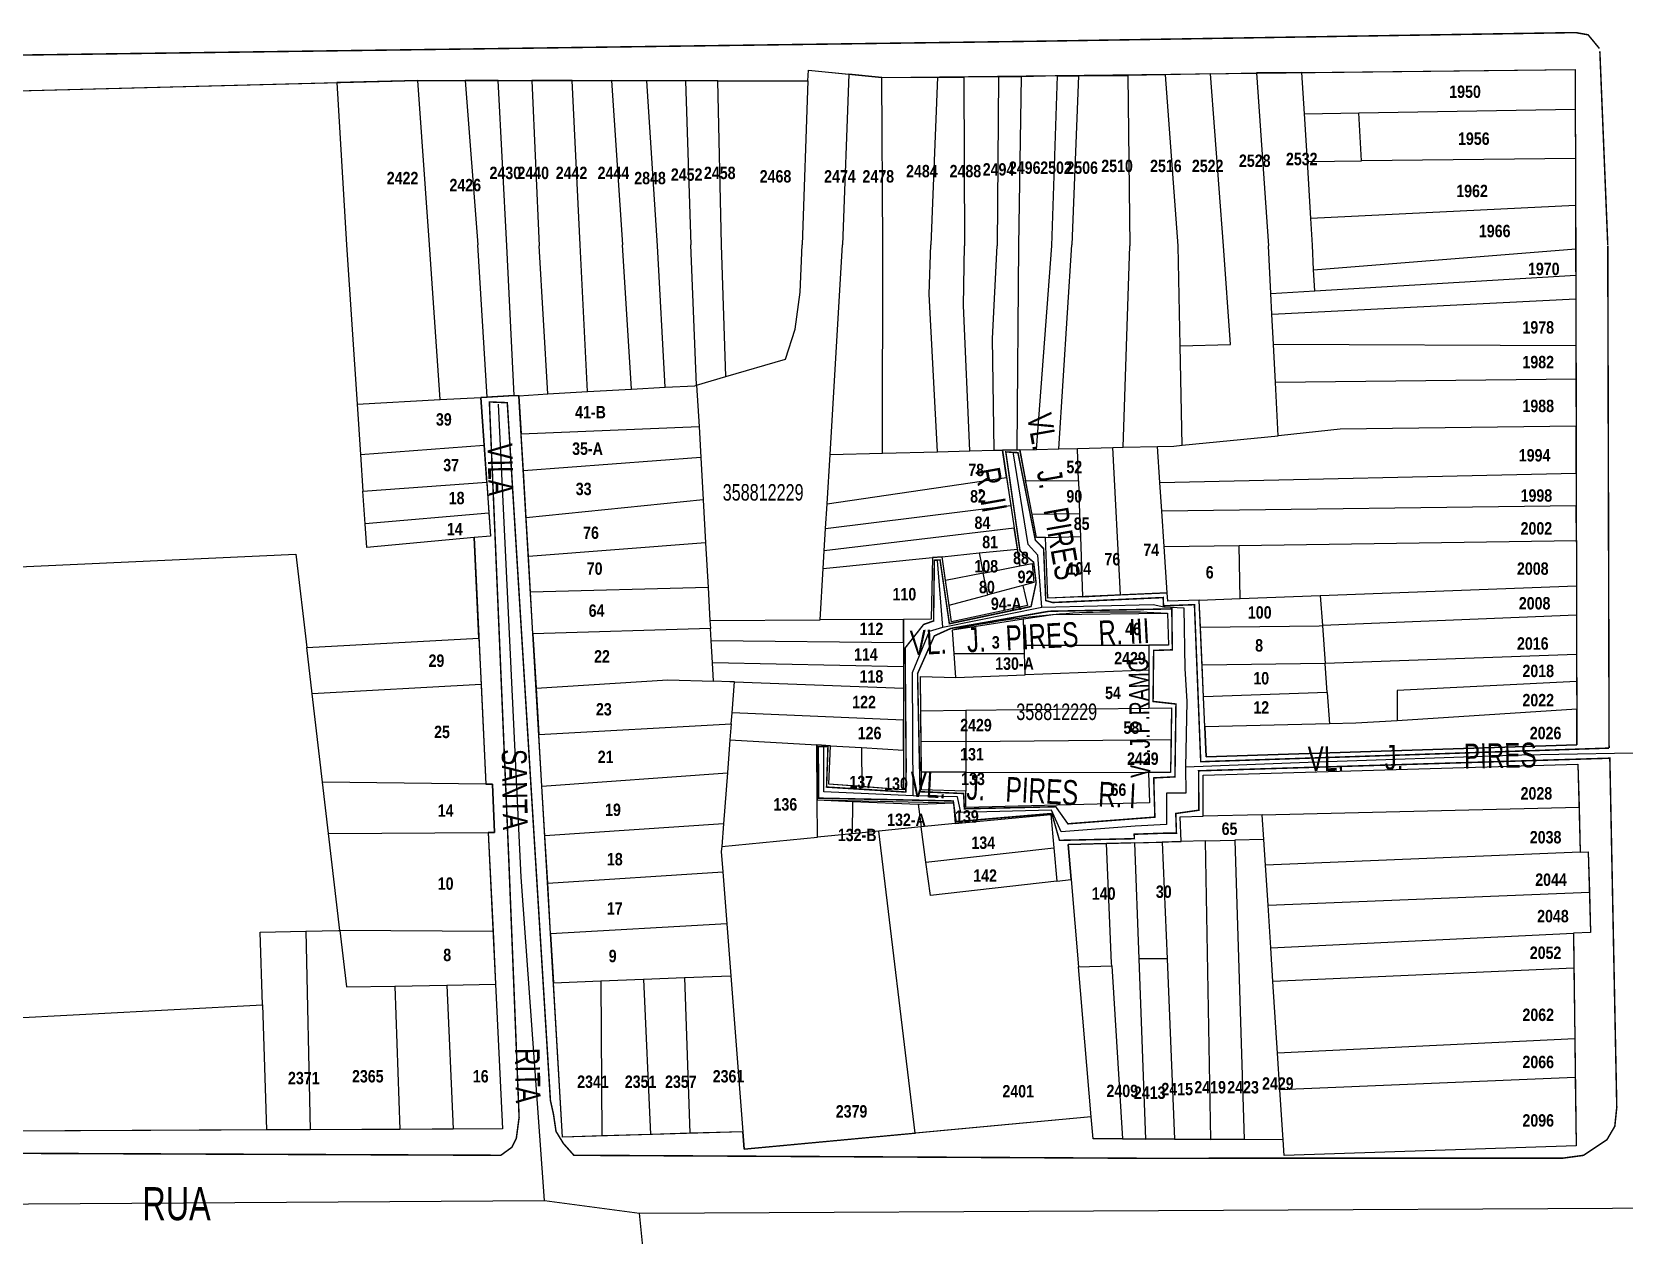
# Model space of a CAD drawing. Extents: x 201676 to 203188, y 4837754 to 4839005.
# Drawn here: x 201774.1 to 201966.9, y 4838625.9 to 4838771.6 of the extents above; entities that cross this region are included whole.
import ezdxf
from ezdxf.enums import TextEntityAlignment as Align

# ---------------------------------------------------------------- set-up
doc = ezdxf.new("R2010")
doc.units = 0
doc.header["$LTSCALE"] = 1.5
doc.header["$MEASUREMENT"] = 0
doc.linetypes.add('TRACO_11', pattern=[8, 3, -1, 3, -1])
for name, color, linetype in [('CD-MALHA-LOTES', 40, 'CONTINUOUS'), ('CD_TXT_QUADRA', 7, 'CONTINUOUS'), ('RU-QUADRAS', 210, 'CONTINUOUS'), ('SV-EIXO-RUA-N-PAV', 6, 'CONTINUOUS'), ('SV-EIXO-RUA-PAV', 20, 'CONTINUOUS'), ('SV-RUA-PAVIM-S-GUIA-C-GUIA', 7, 'CONTINUOUS'), ('SV-TXT-RUA-N-PAV-S-GUIA-C-GUIA', 7, 'CONTINUOUS'), ('SV-TXT-RUA-PAV-S-GUIA-C-GUIA', 7, 'CONTINUOUS'), ('Th_NmrPort', 7, 'CONTINUOUS')]:
    doc.layers.add(name, color=color, linetype=linetype)
doc.styles.add('ARIAL', font='ARIAL.TTF')
doc.styles.get("Standard").update_dxf_attribs({"font": 'swisscbo.ttf'})

msp = doc.modelspace()

# ---------------------------------------------------------------- linework, layer by layer
at = {"layer": 'CD-MALHA-LOTES', "linetype": 'Continuous'}
for p, q in [((201812.25, 4838745.84), (201813.53, 4838726.56)), ((201823.6, 4838727.11), (201822.29, 4838745.84)), ((201829.27, 4838727.42), (201828.13, 4838745.84)), ((201832.55, 4838727.6), (201831.66, 4838745.74)), ((201836.63, 4838727.83), (201835.58, 4838745.74)), ((201841.42, 4838728.09), (201840.55, 4838745.84)), ((201846.73, 4838728.38), (201845.64, 4838745.84)), ((201850.81, 4838728.61), (201849.9, 4838745.74)), ((201854.63, 4838728.88), (201853.94, 4838745.84)), ((201858.18, 4838729.91), (201857.66, 4838745.84)), ((201867.15, 4838740.14), (201867.42, 4838745.84)), ((201870.78, 4838720.48), (201872.3, 4838745.84)), ((201877.12, 4838720.64), (201877.19, 4838745.84)), ((201882.78, 4838739.89), (201882.97, 4838745.84)), ((201886.96, 4838738.5), (201887.05, 4838745.74)), ((201890.47, 4838734.52), (201891.03, 4838745.74)), ((201893.42, 4838721.03), (201893.62, 4838745.74)), ((201895.76, 4838721.09), (201897.62, 4838745.75)), ((201898.5, 4838721.16), (201900.06, 4838745.84)), ((201906.29, 4838721.35), (201907.06, 4838745.75)), ((201913.18, 4838733.64), (201912.94, 4838745.75)), ((201919.27, 4838733.79), (201918.4, 4838745.74)), ((201924.15, 4838739.98), (201923.85, 4838745.74)), ((201929.32, 4838742.83), (201929.19, 4838745.83)), ((201929.32, 4838742.83), (201961.06, 4838745.36)), ((201961.06, 4838745.36), (201961.08, 4838742.18)), ((201929.48, 4838740.3), (201929.32, 4838742.83)), ((201929.48, 4838740.3), (201961.08, 4838742.18)), ((201961.08, 4838742.18), (201961.08, 4838739.3)), ((201866.58, 4838735.65), (201867.15, 4838740.14)), ((201883.8, 4838720.8), (201882.78, 4838739.89)), ((201924.15, 4838739.98), (201929.48, 4838740.3)), ((201924.28, 4838737.44), (201924.15, 4838739.98)), ((201924.28, 4838737.44), (201961.08, 4838739.3)), ((201961.08, 4838739.3), (201961.09, 4838733.62)), ((201887.72, 4838720.89), (201886.96, 4838738.5)), ((201924.47, 4838733.79), (201924.28, 4838737.44)), ((201865.41, 4838732.03), (201866.58, 4838735.65)), ((201890.66, 4838720.97), (201890.47, 4838734.52)), ((201913.18, 4838733.64), (201919.27, 4838733.79)), ((201913.41, 4838721.59), (201913.18, 4838733.64)), ((201961.09, 4838733.62), (201924.47, 4838733.79)), ((201924.72, 4838729.17), (201924.47, 4838733.79)), ((201961.09, 4838733.62), (201961.1, 4838729.58)), ((201858.18, 4838729.91), (201865.41, 4838732.03)), ((201854.63, 4838728.88), (201858.18, 4838729.91)), ((201961.1, 4838729.58), (201924.72, 4838729.17)), ((201925.05, 4838722.72), (201924.72, 4838729.17)), ((201961.1, 4838729.58), (201961.11, 4838723.88)), ((201823.6, 4838727.11), (201828.49, 4838727.38)), ((201828.49, 4838727.38), (201829.27, 4838727.42)), ((201828.9, 4838721.59), (201828.49, 4838727.38)), ((201829.27, 4838727.42), (201832.55, 4838727.6)), ((201832.55, 4838727.6), (201833.12, 4838727.59)), ((201833.12, 4838727.59), (201836.63, 4838727.83)), ((201833.12, 4838727.59), (201833.39, 4838722.95)), ((201836.63, 4838727.83), (201841.42, 4838728.09)), ((201841.42, 4838728.09), (201846.73, 4838728.38)), ((201846.73, 4838728.38), (201850.81, 4838728.61)), ((201850.81, 4838728.61), (201854.41, 4838728.8)), ((201854.41, 4838728.8), (201854.63, 4838728.88)), ((201854.63, 4838728.88), (201854.92, 4838723.85)), ((201813.53, 4838726.56), (201823.6, 4838727.11)), ((201813.53, 4838726.56), (201813.94, 4838720.48)), ((201833.39, 4838722.95), (201854.92, 4838723.85)), ((201854.92, 4838723.85), (201855.13, 4838720.11)), ((201932.54, 4838723.53), (201925.45, 4838722.76)), ((201961.11, 4838723.88), (201932.54, 4838723.53)), ((201961.13, 4838718.21), (201961.11, 4838723.88)), ((201813.94, 4838720.48), (201828.9, 4838721.59)), ((201829.22, 4838717.12), (201828.9, 4838721.59)), ((201833.66, 4838718.49), (201833.39, 4838722.95)), ((201906.29, 4838721.35), (201910.42, 4838721.45)), ((201910.42, 4838721.45), (201912.41, 4838721.49)), ((201910.71, 4838717.08), (201910.42, 4838721.45)), ((201912.41, 4838721.49), (201913.41, 4838721.59)), ((201913.41, 4838721.59), (201925.05, 4838722.72)), ((201925.45, 4838722.76), (201925.05, 4838722.72)), ((201813.94, 4838720.48), (201814.24, 4838716.01)), ((201855.13, 4838720.11), (201833.66, 4838718.49)), ((201855.13, 4838720.11), (201855.42, 4838714.97)), ((201870.42, 4838714.48), (201870.78, 4838720.48)), ((201870.78, 4838720.48), (201877.12, 4838720.64)), ((201877.12, 4838720.64), (201883.8, 4838720.8)), ((201883.8, 4838720.8), (201887.72, 4838720.89)), ((201887.72, 4838720.89), (201890.66, 4838720.97)), ((201890.66, 4838720.97), (201891.65, 4838720.99)), ((201891.65, 4838720.99), (201893.42, 4838721.03)), ((201892.15, 4838717.66), (201891.65, 4838720.99)), ((201893.42, 4838721.03), (201893.75, 4838721.04)), ((201893.75, 4838721.04), (201895.76, 4838721.09)), ((201893.75, 4838721.04), (201894.45, 4838717.32)), ((201895.76, 4838721.09), (201898.5, 4838721.16)), ((201898.5, 4838721.16), (201900.73, 4838721.21)), ((201900.73, 4838721.21), (201905.03, 4838721.31)), ((201900.86, 4838717.26), (201900.73, 4838721.21)), ((201905.03, 4838721.31), (201906.29, 4838721.35)), ((201905.95, 4838703.46), (201905.03, 4838721.31)), ((201833.99, 4838712.8), (201833.66, 4838718.49)), ((201870.42, 4838714.48), (201892.15, 4838717.66)), ((201892.15, 4838717.66), (201892.67, 4838714.29)), ((201910.71, 4838717.08), (201961.13, 4838718.21)), ((201961.13, 4838718.21), (201961.13, 4838714.26)), ((201814.24, 4838716.01), (201829.22, 4838717.12)), ((201814.5, 4838712.06), (201814.24, 4838716.01)), ((201829.22, 4838717.12), (201829.49, 4838713.38)), ((201894.45, 4838717.32), (201900.86, 4838717.26)), ((201895.24, 4838713.21), (201894.45, 4838717.32)), ((201900.86, 4838717.26), (201901, 4838713.27)), ((201910.94, 4838713.61), (201910.71, 4838717.08)), ((201855.42, 4838714.97), (201833.99, 4838712.8)), ((201855.42, 4838714.97), (201855.72, 4838709.76)), ((201870.24, 4838711.52), (201870.42, 4838714.48)), ((201870.24, 4838711.52), (201892.67, 4838714.29)), ((201892.67, 4838714.29), (201893.08, 4838711.56)), ((201961.13, 4838714.26), (201910.94, 4838713.61)), ((201961.14, 4838710.04), (201961.13, 4838714.26)), ((201829.49, 4838713.38), (201814.5, 4838712.06)), ((201814.69, 4838709.21), (201814.5, 4838712.06)), ((201829.49, 4838713.38), (201829.69, 4838710.59)), ((201834.27, 4838708.11), (201833.99, 4838712.8)), ((201901, 4838713.27), (201895.24, 4838713.21)), ((201895.78, 4838710.4), (201895.24, 4838713.21)), ((201901, 4838713.27), (201901.1, 4838710.52)), ((201911.23, 4838709.33), (201910.94, 4838713.61)), ((201827.68, 4838710.41), (201814.69, 4838709.21)), ((201829.69, 4838710.59), (201827.68, 4838710.41)), ((201828.27, 4838698.23), (201827.68, 4838710.41)), ((201893.08, 4838711.56), (201870.07, 4838708.81)), ((201870.07, 4838708.81), (201870.24, 4838711.52)), ((201893.47, 4838709), (201893.08, 4838711.56)), ((201896.88, 4838710.42), (201895.78, 4838710.4)), ((201896.88, 4838710.42), (201901.1, 4838710.52)), ((201897.17, 4838703.05), (201896.88, 4838710.42)), ((201901.1, 4838710.52), (201901.35, 4838703.24)), ((201920.3, 4838709.46), (201961.14, 4838710.04)), ((201961.14, 4838710.04), (201961.15, 4838704.58)), ((201747.02, 4838705.7), (201806.11, 4838708.41)), ((201806.11, 4838708.41), (201807.43, 4838697.09)), ((201855.72, 4838709.76), (201834.27, 4838708.11)), ((201834.52, 4838703.79), (201834.27, 4838708.11)), ((201855.72, 4838709.76), (201856.03, 4838704.35)), ((201869.94, 4838706.66), (201870.07, 4838708.81)), ((201869.94, 4838706.66), (201883.19, 4838707.98)), ((201883.19, 4838707.98), (201883.03, 4838700.52)), ((201883.19, 4838707.98), (201884.35, 4838708.09)), ((201884.35, 4838708.09), (201888.85, 4838708.54)), ((201884.77, 4838705.22), (201884.35, 4838708.09)), ((201888.85, 4838708.54), (201893.47, 4838709)), ((201888.85, 4838708.54), (201889.34, 4838706.11)), ((201893.78, 4838706.98), (201893.47, 4838709)), ((201911.23, 4838709.33), (201920.3, 4838709.46)), ((201911.59, 4838703.72), (201911.23, 4838709.33)), ((201920.42, 4838703.03), (201920.3, 4838709.46)), ((201869.57, 4838700.44), (201869.94, 4838706.66)), ((201889.34, 4838706.11), (201884.77, 4838705.22)), ((201889.34, 4838706.11), (201893.78, 4838706.98)), ((201889.88, 4838703.47), (201889.34, 4838706.11)), ((201893.78, 4838706.98), (201895.26, 4838707.27)), ((201895.26, 4838707.27), (201895.47, 4838704.97)), ((201856.03, 4838704.35), (201834.52, 4838703.79)), ((201856.03, 4838704.35), (201856.25, 4838700.36)), ((201885.21, 4838702.22), (201884.77, 4838705.22)), ((201894.12, 4838704.61), (201889.88, 4838703.47)), ((201895.47, 4838704.97), (201894.12, 4838704.61)), ((201894.12, 4838704.61), (201894.7, 4838702.16)), ((201930.12, 4838703.4), (201961.15, 4838704.58)), ((201961.15, 4838704.58), (201961.16, 4838701.02)), ((201834.82, 4838698.73), (201834.52, 4838703.79)), ((201885.21, 4838702.22), (201889.88, 4838703.47)), ((201885.5, 4838700.21), (201885.21, 4838702.22)), ((201894.7, 4838702.16), (201885.5, 4838700.21)), ((201901.35, 4838703.24), (201897.17, 4838703.05)), ((201901.35, 4838703.24), (201905.95, 4838703.46)), ((201905.95, 4838703.46), (201911.59, 4838703.72)), ((201911.66, 4838702.69), (201911.59, 4838703.72)), ((201915.48, 4838702.84), (201911.66, 4838702.69)), ((201915.48, 4838702.84), (201920.42, 4838703.03)), ((201915.63, 4838699.56), (201915.48, 4838702.84)), ((201920.42, 4838703.03), (201930.12, 4838703.4)), ((201930.12, 4838703.4), (201930.39, 4838699.74)), ((201856.25, 4838700.36), (201869.57, 4838700.44)), ((201856.25, 4838700.36), (201856.31, 4838699.41)), ((201879.68, 4838700.5), (201869.57, 4838700.44)), ((201883.03, 4838700.52), (201879.68, 4838700.5)), ((201879.68, 4838697.69), (201879.68, 4838700.5)), ((201885.6, 4838699.25), (201894.2, 4838700.55)), ((201894.2, 4838700.55), (201897.79, 4838701.1)), ((201894.28, 4838697.37), (201894.2, 4838700.55)), ((201897.79, 4838701.1), (201911.64, 4838701.24)), ((201911.64, 4838701.24), (201911.77, 4838697.37)), ((201961.16, 4838701.02), (201930.39, 4838699.74)), ((201961.16, 4838701.02), (201961.17, 4838696.23)), ((201856.31, 4838699.41), (201834.82, 4838698.73)), ((201834.82, 4838698.73), (201835.21, 4838692.15)), ((201856.39, 4838697.94), (201856.31, 4838699.41)), ((201885.81, 4838696.36), (201885.6, 4838699.25)), ((201915.63, 4838699.56), (201929.99, 4838699.72)), ((201915.84, 4838694.95), (201915.63, 4838699.56)), ((201929.99, 4838699.72), (201930.39, 4838699.74)), ((201930.39, 4838699.74), (201930.72, 4838695.15)), ((201807.43, 4838697.09), (201828.27, 4838698.23)), ((201808.09, 4838691.47), (201807.43, 4838697.09)), ((201828.27, 4838698.23), (201828.54, 4838692.6)), ((201856.39, 4838697.94), (201879.68, 4838697.69)), ((201856.55, 4838695.23), (201856.39, 4838697.94)), ((201879.68, 4838697.69), (201879.68, 4838694.77)), ((201885.81, 4838696.36), (201894.31, 4838696.37)), ((201886.03, 4838693.45), (201885.81, 4838696.36)), ((201894.31, 4838696.37), (201894.28, 4838697.37)), ((201894.28, 4838697.37), (201909.37, 4838697.37)), ((201894.39, 4838693.77), (201894.31, 4838696.37)), ((201909.37, 4838697.37), (201909.37, 4838694.35)), ((201911.77, 4838697.37), (201909.37, 4838697.37)), ((201879.68, 4838694.77), (201856.55, 4838695.23)), ((201856.67, 4838693), (201856.55, 4838695.23)), ((201879.68, 4838694.77), (201879.68, 4838692.15)), ((201930.72, 4838695.15), (201915.84, 4838694.95)), ((201916.01, 4838691.12), (201915.84, 4838694.95)), ((201961.17, 4838696.23), (201930.72, 4838695.15)), ((201930.98, 4838691.63), (201930.72, 4838695.15)), ((201961.17, 4838696.23), (201961.17, 4838692.99)), ((201828.54, 4838692.6), (201808.09, 4838691.47)), ((201828.54, 4838692.6), (201829.12, 4838680.55)), ((201835.21, 4838692.15), (201851.16, 4838693.17)), ((201851.16, 4838693.17), (201856.67, 4838693)), ((201858.67, 4838692.94), (201856.67, 4838693)), ((201859.21, 4838692.92), (201858.67, 4838692.94)), ((201858.92, 4838689.17), (201859.21, 4838692.92)), ((201859.21, 4838692.92), (201879.68, 4838692.15)), ((201881.77, 4838689.44), (201881.73, 4838693.58)), ((201881.73, 4838693.58), (201886.03, 4838693.45)), ((201886.03, 4838693.45), (201894.39, 4838693.77)), ((201909.37, 4838694.35), (201894.39, 4838693.77)), ((201909.37, 4838694.35), (201909.37, 4838689.74)), ((201961.17, 4838692.99), (201939.46, 4838691.89)), ((201961.17, 4838692.99), (201961.18, 4838689.62)), ((201809.34, 4838680.8), (201808.09, 4838691.47)), ((201835.21, 4838692.15), (201835.54, 4838686.54)), ((201879.68, 4838692.15), (201879.67, 4838688.3)), ((201930.98, 4838691.63), (201916.01, 4838691.12)), ((201916.17, 4838687.49), (201916.01, 4838691.12)), ((201930.98, 4838691.63), (201931.26, 4838687.83)), ((201939.46, 4838691.89), (201939.46, 4838688.23)), ((201858.82, 4838687.86), (201858.92, 4838689.17)), ((201879.67, 4838688.3), (201858.92, 4838689.17)), ((201881.77, 4838689.44), (201887.23, 4838689.5)), ((201881.8, 4838685.67), (201881.77, 4838689.44)), ((201887.23, 4838689.5), (201909.37, 4838689.74)), ((201887.23, 4838689.5), (201887.23, 4838685.72)), ((201909.37, 4838689.74), (201912.12, 4838689.77)), ((201912.12, 4838689.77), (201912.07, 4838685.95)), ((201961.18, 4838689.62), (201939.46, 4838688.23)), ((201961.2, 4838685.31), (201961.18, 4838689.62)), ((201835.54, 4838686.54), (201858.82, 4838687.86)), ((201858.82, 4838687.86), (201858.67, 4838685.91)), ((201879.66, 4838684.67), (201879.67, 4838688.3)), ((201931.26, 4838687.83), (201916.17, 4838687.49)), ((201916.17, 4838687.49), (201916.33, 4838683.85)), ((201934.44, 4838687.91), (201931.26, 4838687.83)), ((201939.46, 4838688.23), (201934.44, 4838687.91)), ((201835.91, 4838680.3), (201835.54, 4838686.54)), ((201858.67, 4838685.91), (201858.36, 4838681.93)), ((201858.67, 4838685.91), (201869.2, 4838685.29)), ((201869.2, 4838685.29), (201870.83, 4838685.19)), ((201869.23, 4838678.63), (201869.2, 4838685.29)), ((201870.63, 4838680.55), (201870.83, 4838685.19)), ((201870.83, 4838685.19), (201874.58, 4838684.97)), ((201874.58, 4838684.97), (201874.63, 4838680.24)), ((201874.58, 4838684.97), (201879.66, 4838684.67)), ((201887.23, 4838685.72), (201881.8, 4838685.67)), ((201881.84, 4838682), (201881.8, 4838685.67)), ((201887.23, 4838685.72), (201912.07, 4838685.95)), ((201887.23, 4838685.72), (201887.23, 4838681.99)), ((201912.07, 4838685.95), (201912.01, 4838681.94)), ((201916.33, 4838683.85), (201961.2, 4838685.31)), ((201879.66, 4838684.67), (201879.66, 4838679.84)), ((201915.94, 4838681.64), (201961.33, 4838682.96)), ((201961.33, 4838682.96), (201961.46, 4838677.77)), ((201835.91, 4838680.3), (201858.36, 4838681.93)), ((201858.36, 4838681.93), (201857.88, 4838675.74)), ((201887.23, 4838681.99), (201881.84, 4838682)), ((201881.87, 4838679.84), (201881.84, 4838682)), ((201887.23, 4838681.99), (201887.23, 4838679.68)), ((201887.23, 4838681.99), (201909.32, 4838681.94)), ((201909.32, 4838681.94), (201909.45, 4838678.28)), ((201912.01, 4838681.94), (201909.32, 4838681.94)), ((201915.94, 4838676.67), (201915.94, 4838681.64)), ((201829.12, 4838680.55), (201809.34, 4838680.8)), ((201810.07, 4838674.56), (201809.34, 4838680.8)), ((201829.92, 4838680.54), (201829.12, 4838680.55)), ((201830.16, 4838674.68), (201829.92, 4838680.54)), ((201836.26, 4838674.27), (201835.91, 4838680.3)), ((201874.63, 4838680.24), (201870.63, 4838680.55)), ((201879.66, 4838679.84), (201874.63, 4838680.24)), ((201887.23, 4838679.68), (201881.87, 4838679.84)), ((201887.23, 4838677.73), (201887.23, 4838679.68)), ((201869.23, 4838678.63), (201873.5, 4838678.45)), ((201869.25, 4838674.13), (201869.23, 4838678.63)), ((201873.5, 4838678.45), (201873.45, 4838674.54)), ((201873.5, 4838678.45), (201881.45, 4838678.11)), ((201881.45, 4838678.11), (201881.82, 4838675.36)), ((201881.45, 4838678.11), (201881.63, 4838678.11)), ((201881.63, 4838678.11), (201885.73, 4838678.29)), ((201885.73, 4838678.29), (201885.93, 4838675.76)), ((201909.45, 4838678.28), (201887.23, 4838677.73)), ((201923.11, 4838676.84), (201961.46, 4838677.77)), ((201961.46, 4838677.77), (201961.59, 4838672.31)), ((201857.88, 4838675.74), (201836.26, 4838674.27)), ((201857.88, 4838675.74), (201857.67, 4838673.01)), ((201881.82, 4838675.36), (201876.71, 4838674.86)), ((201885.93, 4838675.76), (201881.82, 4838675.36)), ((201882.39, 4838671.09), (201881.82, 4838675.36)), ((201885.93, 4838675.76), (201897.5, 4838676.88)), ((201897.5, 4838676.88), (201897.87, 4838672.84)), ((201913.16, 4838676.6), (201915.94, 4838676.67)), ((201913.3, 4838673.59), (201913.16, 4838676.6)), ((201923.11, 4838676.84), (201915.94, 4838676.67)), ((201923.3, 4838673.85), (201923.11, 4838676.84)), ((201810.07, 4838674.56), (201829.41, 4838674.68)), ((201811.44, 4838662.84), (201810.07, 4838674.56)), ((201829.41, 4838674.68), (201829.98, 4838662.72)), ((201829.41, 4838674.68), (201830.16, 4838674.68)), ((201836.6, 4838668.55), (201836.26, 4838674.27)), ((201857.67, 4838673.01), (201869.25, 4838674.13)), ((201873.45, 4838674.54), (201869.25, 4838674.13)), ((201876.71, 4838674.86), (201873.45, 4838674.54)), ((201881.1, 4838638.28), (201876.71, 4838674.86)), ((201904.27, 4838673.34), (201899.6, 4838673.22)), ((201899.6, 4838673.22), (201899.96, 4838668.98)), ((201907.67, 4838673.44), (201904.27, 4838673.34)), ((201904.87, 4838658.85), (201904.27, 4838673.34)), ((201907.67, 4838673.44), (201910.99, 4838673.52)), ((201908.2, 4838659.39), (201907.67, 4838673.44)), ((201913.3, 4838673.59), (201910.99, 4838673.52)), ((201910.99, 4838673.52), (201911.58, 4838659.39)), ((201916.23, 4838673.66), (201913.3, 4838673.59)), ((201916.23, 4838673.66), (201919.79, 4838673.76)), ((201916.87, 4838637.52), (201916.23, 4838673.66)), ((201923.3, 4838673.85), (201919.79, 4838673.76)), ((201919.79, 4838673.76), (201920.91, 4838637.5)), ((201923.5, 4838670.75), (201923.3, 4838673.85)), ((201857.67, 4838673.01), (201857.62, 4838672.38)), ((201857.62, 4838672.38), (201857.81, 4838669.92)), ((201882.39, 4838671.09), (201897.87, 4838672.84)), ((201897.87, 4838672.84), (201898.24, 4838668.79)), ((201961.59, 4838672.31), (201923.5, 4838670.75)), ((201961.59, 4838672.31), (201962.57, 4838672.35)), ((201962.57, 4838672.35), (201962.71, 4838667.47)), ((201836.6, 4838668.55), (201857.81, 4838669.92)), ((201857.81, 4838669.92), (201858.29, 4838663.64)), ((201882.93, 4838667.05), (201882.39, 4838671.09)), ((201923.81, 4838665.88), (201923.5, 4838670.75)), ((201836.96, 4838662.42), (201836.6, 4838668.55)), ((201898.24, 4838668.79), (201882.93, 4838667.05)), ((201898.24, 4838668.79), (201899.96, 4838668.98)), ((201899.96, 4838668.98), (201900.85, 4838658.43)), ((201923.81, 4838665.88), (201962.71, 4838667.47)), ((201962.71, 4838667.47), (201962.85, 4838662.59)), ((201924.14, 4838660.72), (201923.81, 4838665.88)), ((201858.29, 4838663.64), (201836.96, 4838662.42)), ((201858.29, 4838663.64), (201858.77, 4838657.34)), ((201801.78, 4838662.62), (201807.3, 4838662.75)), ((201802.07, 4838653.82), (201801.78, 4838662.62)), ((201807.3, 4838662.75), (201811.27, 4838662.84)), ((201807.3, 4838662.75), (201807.86, 4838638.69)), ((201811.27, 4838662.84), (201811.44, 4838662.84)), ((201811.44, 4838662.84), (201812.23, 4838656)), ((201829.98, 4838662.72), (201811.44, 4838662.84)), ((201829.98, 4838662.72), (201830.29, 4838656.31)), ((201836.96, 4838662.42), (201837.31, 4838656.47)), ((201924.14, 4838660.72), (201960.79, 4838662.49)), ((201962.85, 4838662.59), (201960.79, 4838662.49)), ((201960.79, 4838662.49), (201960.84, 4838658.28)), ((201924.41, 4838656.64), (201924.14, 4838660.72)), ((201900.85, 4838658.43), (201904.89, 4838658.55)), ((201902.39, 4838640.27), (201900.85, 4838658.43)), ((201904.89, 4838658.55), (201904.87, 4838658.85)), ((201904.89, 4838658.55), (201906.2, 4838637.58)), ((201911.58, 4838659.39), (201908.2, 4838659.39)), ((201909.02, 4838637.56), (201908.2, 4838659.39)), ((201911.58, 4838659.39), (201912.5, 4838637.55)), ((201960.84, 4838658.28), (201924.41, 4838656.64)), ((201960.84, 4838658.28), (201960.95, 4838649.69)), ((201812.23, 4838656), (201818.08, 4838656.1)), ((201818.08, 4838656.1), (201824.39, 4838656.21)), ((201818.08, 4838656.1), (201818.68, 4838638.74)), ((201824.39, 4838656.21), (201830.29, 4838656.31)), ((201824.39, 4838656.21), (201825.14, 4838638.77)), ((201830.29, 4838656.31), (201831.13, 4838638.8)), ((201837.31, 4838656.47), (201843.05, 4838656.71)), ((201838.41, 4838637.81), (201837.31, 4838656.47)), ((201843.05, 4838656.71), (201848.19, 4838656.91)), ((201843.05, 4838656.71), (201843.17, 4838637.95)), ((201848.19, 4838656.91), (201853.17, 4838657.11)), ((201848.19, 4838656.91), (201849.03, 4838638.12)), ((201853.17, 4838657.11), (201858.77, 4838657.34)), ((201853.17, 4838657.11), (201853.81, 4838638.26)), ((201858.77, 4838657.34), (201860.22, 4838638.45)), ((201924.97, 4838647.98), (201924.41, 4838656.64)), ((201759.84, 4838651.59), (201802.07, 4838653.82)), ((201802.07, 4838653.82), (201802.56, 4838638.67)), ((201960.95, 4838649.69), (201924.97, 4838647.98)), ((201960.95, 4838649.69), (201961.01, 4838645)), ((201925.25, 4838643.51), (201924.97, 4838647.98)), ((201961.01, 4838645), (201925.25, 4838643.51)), ((201961.01, 4838645), (201961.12, 4838636.74)), ((201925.64, 4838637.48), (201925.25, 4838643.51)), ((201802.56, 4838638.67), (201762.95, 4838638.48)), ((201807.86, 4838638.69), (201802.56, 4838638.67)), ((201818.68, 4838638.74), (201807.86, 4838638.69)), ((201825.14, 4838638.77), (201818.68, 4838638.74)), ((201831.13, 4838638.8), (201825.14, 4838638.77)), ((201902.39, 4838640.27), (201881.1, 4838638.28)), ((201902.62, 4838637.6), (201902.39, 4838640.27)), ((201843.17, 4838637.95), (201838.41, 4838637.81)), ((201849.03, 4838638.12), (201843.17, 4838637.95)), ((201853.81, 4838638.26), (201849.03, 4838638.12)), ((201860.22, 4838638.45), (201853.81, 4838638.26)), ((201860.22, 4838638.45), (201860.38, 4838636.34)), ((201860.38, 4838636.34), (201881.1, 4838638.28)), ((201906.2, 4838637.58), (201902.62, 4838637.6)), ((201906.2, 4838637.58), (201909.02, 4838637.56)), ((201912.5, 4838637.55), (201909.02, 4838637.56)), ((201912.5, 4838637.55), (201916.87, 4838637.52)), ((201920.91, 4838637.5), (201916.87, 4838637.52)), ((201925.64, 4838637.48), (201920.91, 4838637.5)), ((201925.77, 4838635.58), (201925.64, 4838637.48)), ((201961.12, 4838636.74), (201925.77, 4838635.58))]:
    msp.add_line(p, q, dxfattribs=at)
at = {"layer": 'CD-MALHA-LOTES', "linetype": 'Continuous', "flags": 128}
for points in [[(201820.89, 4838765.76), (201811.07, 4838765.5)], [(201822.29, 4838745.84), (201820.89, 4838765.76)], [(201820.89, 4838765.76), (201826.61, 4838765.75)], [(201826.61, 4838765.75), (201828.13, 4838745.84)], [(201830.6, 4838765.75), (201826.61, 4838765.75)], [(201831.66, 4838745.74), (201830.6, 4838765.75)], [(201830.6, 4838765.75), (201834.67, 4838765.75)], [(201839.57, 4838765.74), (201834.67, 4838765.75)], [(201834.67, 4838765.75), (201835.58, 4838745.74)], [(201868.08, 4838765.71), (201868.16, 4838767.02)], [(201868.16, 4838767.02), (201873.06, 4838766.53)], [(201873.06, 4838766.53), (201872.3, 4838745.84)], [(201877.04, 4838766.13), (201873.06, 4838766.53)], [(201877.04, 4838766.13), (201883.79, 4838766.16)], [(201877.19, 4838745.84), (201877.04, 4838766.13)], [(201883.79, 4838766.16), (201882.97, 4838745.84)], [(201883.79, 4838766.16), (201886.97, 4838766.17)], [(201891.16, 4838766.21), (201886.97, 4838766.17)], [(201886.97, 4838766.17), (201887.05, 4838745.74)], [(201891.16, 4838766.21), (201891.03, 4838745.74)], [(201893.98, 4838766.2), (201891.16, 4838766.21)], [(201893.62, 4838745.74), (201893.98, 4838766.2)], [(201898.32, 4838766.34), (201893.98, 4838766.2)], [(201897.62, 4838745.75), (201898.32, 4838766.34)], [(201898.32, 4838766.34), (201900.88, 4838766.34)], [(201900.88, 4838766.34), (201900.06, 4838745.84)], [(201900.88, 4838766.34), (201906.82, 4838766.37)], [(201911.39, 4838766.46), (201906.82, 4838766.37)], [(201906.82, 4838766.37), (201907.06, 4838745.75)], [(201916.85, 4838766.56), (201911.39, 4838766.46)], [(201912.94, 4838745.75), (201911.39, 4838766.46)], [(201916.85, 4838766.56), (201922.41, 4838766.67)], [(201918.4, 4838745.74), (201916.85, 4838766.56)], [(201927.92, 4838766.73), (201922.41, 4838766.67)], [(201922.41, 4838766.67), (201923.85, 4838745.74)], [(201927.92, 4838766.73), (201960.99, 4838767.07)], [(201928.23, 4838761.72), (201927.92, 4838766.73)], [(201960.99, 4838767.07), (201961, 4838762.27)], [(201733.45, 4838763.49), (201811.07, 4838765.5)], [(201811.07, 4838765.5), (201812.25, 4838745.84)], [(201840.55, 4838745.84), (201839.57, 4838765.74)], [(201839.57, 4838765.74), (201844.32, 4838765.74)], [(201844.32, 4838765.74), (201845.64, 4838745.84)], [(201848.62, 4838765.73), (201844.32, 4838765.74)], [(201849.9, 4838745.74), (201848.62, 4838765.73)], [(201853.29, 4838765.73), (201848.62, 4838765.73)], [(201853.29, 4838765.73), (201853.94, 4838745.84)], [(201857.21, 4838765.7), (201853.29, 4838765.73)], [(201857.21, 4838765.7), (201868.08, 4838765.71)], [(201857.66, 4838745.84), (201857.21, 4838765.7)], [(201868.08, 4838765.71), (201867.42, 4838745.84)], [(201934.8, 4838761.84), (201961, 4838762.27)], [(201961, 4838762.27), (201961.03, 4838756.33)], [(201928.23, 4838761.72), (201934.8, 4838761.84)], [(201928.58, 4838755.93), (201928.23, 4838761.72)], [(201935.13, 4838756.01), (201934.8, 4838761.84)], [(201961.03, 4838756.33), (201935.13, 4838756.01)], [(201961.03, 4838756.33), (201961.05, 4838750.62)], [(201928.58, 4838755.93), (201935.13, 4838756.01)], [(201929, 4838749.03), (201928.58, 4838755.93)], [(201961.05, 4838750.62), (201929, 4838749.03)], [(201961.05, 4838750.62), (201961.06, 4838745.36)], [(201929.19, 4838745.83), (201929, 4838749.03)]]:
    msp.add_lwpolyline(points, dxfattribs=at)
at = {"layer": 'CD-MALHA-LOTES', "linetype": 'Continuous'}
msp.add_point((201833.12, 4838727.59), dxfattribs=at)
at = {"layer": 'RU-QUADRAS', "color": 6, "linetype": 'Continuous'}
msp.add_lwpolyline([(201733.45, 4838763.49), (201820.89, 4838765.76), (201868.08, 4838765.71), (201868.16, 4838767.02), (201877.04, 4838766.13), (201960.99, 4838767.07), (201961.2, 4838685.31), (201916.33, 4838683.85), (201915.48, 4838702.84), (201911.66, 4838702.69), (201911.59, 4838703.72), (201897.17, 4838703.05), (201896.88, 4838710.42), (201895.78, 4838710.4), (201893.75, 4838721.04), (201891.65, 4838720.99), (201893.78, 4838706.98), (201895.26, 4838707.27), (201895.47, 4838704.97), (201894.12, 4838704.61), (201894.7, 4838702.16), (201885.5, 4838700.21), (201884.35, 4838708.09), (201883.19, 4838707.98), (201883.03, 4838700.52), (201879.68, 4838700.5), (201879.66, 4838679.84), (201870.63, 4838680.55), (201870.83, 4838685.19), (201869.2, 4838685.29), (201869.23, 4838678.63), (201885.73, 4838678.29), (201885.93, 4838675.76), (201897.5, 4838676.88), (201898.24, 4838668.79), (201899.96, 4838668.98), (201899.6, 4838673.22), (201913.3, 4838673.59), (201913.16, 4838676.6), (201915.94, 4838676.67), (201915.94, 4838681.64), (201961.33, 4838682.96), (201961.59, 4838672.31), (201962.57, 4838672.35), (201962.85, 4838662.59), (201960.79, 4838662.49), (201961.12, 4838636.74), (201925.77, 4838635.58), (201925.64, 4838637.48), (201902.62, 4838637.6), (201902.39, 4838640.27), (201860.38, 4838636.34), (201860.22, 4838638.45), (201838.41, 4838637.81), (201833.12, 4838727.59), (201832.55, 4838727.6), (201828.49, 4838727.38), (201829.69, 4838710.59), (201827.68, 4838710.41), (201829.12, 4838680.55), (201829.92, 4838680.54), (201830.16, 4838674.68), (201829.41, 4838674.68), (201831.13, 4838638.8), (201762.95, 4838638.48)], dxfattribs=at)
msp.add_lwpolyline([(201881.73, 4838693.58), (201886.03, 4838693.45), (201885.6, 4838699.25, -0.070369), (201911.64, 4838701.24), (201911.77, 4838697.37), (201909.37, 4838697.37), (201909.37, 4838689.74), (201912.12, 4838689.77), (201912.01, 4838681.94), (201909.32, 4838681.94), (201909.45, 4838678.28), (201887.23, 4838677.73), (201887.23, 4838679.68), (201881.87, 4838679.84)], format="xyb", close=True, dxfattribs=at)
at = {"layer": 'SV-EIXO-RUA-N-PAV'}
for points in [[(201896.42, 4838701.98), (201895.95, 4838708.29), (201894.78, 4838709.58), (201892.96, 4838720.78)], [(201884.45, 4838699.56), (201883.8, 4838707.64)], [(201864.81, 4838516.17), (201862.44, 4838527.95), (201855.4, 4838571.96), (201853.26, 4838586.2), (201849.25, 4838613.26), (201847.72, 4838628.58)]]:
    msp.add_lwpolyline(points, dxfattribs=at)
at = {"layer": 'SV-EIXO-RUA-PAV'}
for points in [[(201836.2, 4838630.11), (201833.38, 4838669.27), (201830.64, 4838726.57)], [(201880.84, 4838679.11), (201880.75, 4838694.07), (201882.83, 4838699.08), (201884.45, 4838699.56), (201896.42, 4838701.98), (201909.89, 4838702.3), (201911.18, 4838702), (201913.6, 4838701.91), (201913.73, 4838694.56), (201913.97, 4838690.54), (201913.8, 4838682.6), (201913.86, 4838679.46), (201911.51, 4838679.46), (201911.51, 4838675.66), (201907.71, 4838675.44), (201898.76, 4838674.77), (201897.61, 4838677.38), (201886.63, 4838677.12), (201886.2, 4838679.02), (201880.84, 4838679.11), (201870.03, 4838679.63), (201870.03, 4838685.16)], [(201972.49, 4838684.39), (201954.53, 4838684.05), (201928.68, 4838683.16), (201913.8, 4838682.6)], [(201754.17, 4838629.63), (201754.97, 4838629.6), (201836.2, 4838630.11), (201847.72, 4838628.58), (201973.39, 4838629.23), (202028.87, 4838628.83), (202048.87, 4838629.38), (202062.39, 4838629.86), (202081.6, 4838630.62), (202103.2, 4838632.16), (202133.82, 4838634.47), (202138.5, 4838634.62), (202168.44, 4838636.51), (202172.88, 4838636.89), (202217.95, 4838640.35), (202231.87, 4838640.66), (202278.72, 4838645.72), (202318.41, 4838649.42)]]:
    msp.add_lwpolyline(points, dxfattribs=at)
at = {"layer": 'SV-RUA-PAVIM-S-GUIA-C-GUIA', "const_width": 0.18}
for points in [[(201895.75, 4838770.51), (201961.06, 4838771.56)], [(201961.06, 4838771.56), (201962.56, 4838771.29), (201963.93, 4838769.63)], [(201773.06, 4838768.84), (201832.58, 4838769.65)], [(201832.58, 4838769.65), (201895.75, 4838770.51)], [(201963.98, 4838769.28), (201964.94, 4838745.83)]]:
    msp.add_lwpolyline(points, dxfattribs=at)
at = {"layer": 'SV-RUA-PAVIM-S-GUIA-C-GUIA', "linetype": 'Continuous', "const_width": 0.18, "flags": 128}
for points in [[(201964.94, 4838745.74), (201965.1, 4838684.91)], [(201964.92, 4838683.68), (201965.19, 4838683.69), (201966.03, 4838641.4), (201965.79, 4838639.11), (201964.84, 4838637.49), (201961.99, 4838635.59), (201959.48, 4838635.25), (201908.23, 4838635.24), (201839.77, 4838635.6), (201838.51, 4838637.02), (201837.61, 4838638.49), (201837.3, 4838640.58), (201836.93, 4838642.23), (201831.71, 4838726.74), (201829.54, 4838726.83), (201831.88, 4838671.66), (201833.14, 4838640.18), (201832.8, 4838637.64), (201832.25, 4838636.56), (201830.93, 4838635.6), (201764.19, 4838635.87)]]:
    msp.add_lwpolyline(points, dxfattribs=at)
at = {"layer": 'SV-RUA-PAVIM-S-GUIA-C-GUIA', "linetype": 'TRACO_11', "const_width": 0.18, "flags": 128}
for points in [[(201965.1, 4838684.91), (201915.66, 4838683.26), (201914.9, 4838702.28), (201911.16, 4838702.14), (201911.11, 4838703.14), (201897.73, 4838702.54), (201896.9, 4838702.78), (201896.64, 4838709.06), (201895.64, 4838710.1), (201893.53, 4838720.69), (201892.06, 4838720.78), (201893.78, 4838708.81), (201895.43, 4838707.42), (201895.73, 4838704.92), (201895.12, 4838702.06), (201885.23, 4838699.97), (201884.1, 4838707.7), (201883.41, 4838707.66), (201883.32, 4838700.31), (201882.11, 4838699.88), (201879.87, 4838697.03), (201880, 4838682.55), (201879.95, 4838679.59), (201870.36, 4838680.19), (201870.53, 4838685.08), (201869.36, 4838685.08), (201869.41, 4838678.85), (201885.7, 4838678.51), (201886.05, 4838676), (201897.63, 4838676.99)], [(201897.63, 4838676.99), (201898.56, 4838673.74), (201907.63, 4838673.94), (201907.6, 4838674.48), (201911.1, 4838674.6), (201912.72, 4838674.61), (201912.64, 4838676.99), (201915.44, 4838677.39), (201915.4, 4838682.16), (201964.92, 4838683.68)]]:
    msp.add_lwpolyline(points, dxfattribs=at)
msp.add_lwpolyline([(201897.29, 4838701.48), (201912.16, 4838701.77), (201912.22, 4838696.81), (201909.96, 4838696.74), (201909.89, 4838690.56), (201912.66, 4838690.25), (201912.54, 4838681.43), (201909.97, 4838681.3), (201910.11, 4838676.55), (201899.58, 4838675.74), (201898.11, 4838677.81), (201887.04, 4838677.56), (201886.96, 4838679.41), (201881.68, 4838679.63), (201881.38, 4838693.94), (201883.41, 4838698.5), (201885.4, 4838699.4)], close=True, dxfattribs=at)

# ---------------------------------------------------------------- texts
at = {"layer": 'CD_TXT_QUADRA', "linetype": 'Continuous', "style": 'ARIAL', "width": 0.7}
for p in [(201857.79, 4838714.88), (201893.33, 4838688.31)]:
    msp.add_text('358812229', height=2, dxfattribs=at).set_placement(p)
at = {"layer": 'SV-TXT-RUA-N-PAV-S-GUIA-C-GUIA', "style": 'ARIAL', "width": 0.7}
for s, height, rotation, p in [('VL.   J.   PIRES', 3, 280, (201894.61, 4838725.14)), ('R. II', 3, 280, (201888.35, 4838718.58)), ('VL.   J.   PIRES   R. III', 3, 3, (201880.57, 4838696.14)), ('VL.J.P.RAMO', 2.4, 91, (201909.57, 4838681.34)), ('VL.      J.         PIRES', 3, 1, (201928.65, 4838682.1)), ('VL.   J.   PIRES   R. I', 3, 357, (201880.41, 4838679.05))]:
    msp.add_text(s, height=height, rotation=rotation, dxfattribs=at).set_placement(p)
at = {"layer": 'SV-TXT-RUA-PAV-S-GUIA-C-GUIA', "style": 'ARIAL', "width": 0.7}
for s, p in [('VILA', (201829.33, 4838721.8)), ('SANTA', (201831.03, 4838684.77)), ('RITA', (201832.63, 4838648.57))]:
    msp.add_text(s, height=3, rotation=271, dxfattribs=at).set_placement(p)
msp.add_text('RUA', height=4, dxfattribs=at).set_placement((201787.54, 4838627.74))
at = {"layer": 'Th_NmrPort', "color": 1}
for s, p in [('1950', (201945.75, 4838764.4)), ('1956', (201946.81, 4838758.71)), ('2510', (201903.62, 4838755.41)), ('2516', (201909.53, 4838755.41)), ('2522', (201914.59, 4838755.41)), ('2528', (201920.29, 4838756.04)), ('2532', (201925.98, 4838756.25)), ('2422', (201817.12, 4838753.94)), ('2430', (201829.56, 4838754.57)), ('2440', (201832.94, 4838754.57)), ('2442', (201837.58, 4838754.57)), ('2444', (201842.65, 4838754.57)), ('2848', (201847.08, 4838753.94)), ('2452', (201851.51, 4838754.36)), ('2458', (201855.52, 4838754.57)), ('2468', (201862.27, 4838754.15)), ('2474', (201870.07, 4838754.15)), ('2478', (201874.71, 4838754.15)), ('2484', (201879.99, 4838754.78)), ('2488', (201885.26, 4838754.78)), ('2494', (201889.27, 4838754.99)), ('2496', (201892.44, 4838755.2)), ('2502', (201896.23, 4838755.2)), ('2506', (201899.4, 4838755.2)), ('2426', (201824.71, 4838753.09)), ('1962', (201946.6, 4838752.38)), ('1966', (201949.34, 4838747.53)), ('1970', (201955.28, 4838742.94)), ('1978', (201954.61, 4838735.86)), ('1982', (201954.61, 4838731.66)), ('39', (201823.07, 4838724.71)), ('41-B', (201839.92, 4838725.59)), ('1988', (201954.61, 4838726.35)), ('35-A', (201839.56, 4838721.17)), ('37', (201823.96, 4838719.18)), ('52', (201899.4, 4838718.95)), ('1994', (201954.17, 4838720.37)), ('78', (201887.53, 4838718.6)), ('18', (201824.62, 4838715.19)), ('33', (201840, 4838716.3)), ('82', (201887.74, 4838715.4)), ('90', (201899.4, 4838715.41)), ('1998', (201954.39, 4838715.5)), ('14', (201824.4, 4838711.43)), ('84', (201888.27, 4838712.2)), ('85', (201900.29, 4838712.09)), ('2002', (201954.39, 4838711.52)), ('76', (201840.89, 4838710.99)), ('81', (201889.21, 4838709.86)), ('88', (201892.94, 4838707.94)), ('76', (201904.01, 4838707.79)), ('74', (201908.71, 4838708.91)), ('70', (201841.33, 4838706.65)), ('108', (201888.26, 4838706.93)), ('92', (201893.49, 4838705.65)), ('104', (201899.53, 4838706.67)), ('6', (201916.27, 4838706.2)), ('2008', (201953.95, 4838706.65)), ('110', (201878.35, 4838703.55)), ('80', (201888.82, 4838704.41)), ('64', (201841.56, 4838701.56)), ('94-A', (201890.26, 4838702.39)), ('2008', (201954.17, 4838702.45)), ('100', (201921.37, 4838701.34)), ('112', (201874.36, 4838699.34)), ('3', (201890.37, 4838697.72)), ('46', (201906.52, 4838699.34)), ('2016', (201953.95, 4838697.58)), ('22', (201842.22, 4838696.02)), ('114', (201873.69, 4838696.25)), ('2429', (201905.19, 4838695.8)), ('8', (201922.25, 4838697.35)), ('29', (201822.18, 4838695.5)), ('130-A', (201890.78, 4838695.14)), ('2018', (201954.61, 4838694.26)), ('118', (201874.36, 4838693.59)), ('10', (201922.03, 4838693.37)), ('122', (201873.47, 4838690.49)), ('54', (201904.08, 4838691.6)), ('12', (201922.03, 4838689.83)), ('2022', (201954.61, 4838690.72)), ('23', (201842.44, 4838689.61)), ('25', (201822.85, 4838686.87)), ('126', (201874.14, 4838686.73)), ('2429', (201886.54, 4838687.69)), ('58', (201906.3, 4838687.39)), ('2026', (201955.5, 4838686.73)), ('131', (201886.54, 4838684.17)), ('21', (201842.66, 4838683.85)), ('2429', (201906.74, 4838683.63)), ('137', (201873.13, 4838680.8)), ('130', (201877.34, 4838680.6)), ('133', (201886.66, 4838681.19)), ('66', (201904.74, 4838679.87)), ('2028', (201954.39, 4838679.43)), ('14', (201823.29, 4838677.35)), ('19', (201843.55, 4838677.44)), ('136', (201863.94, 4838678.1)), ('139', (201885.92, 4838676.63)), ('132-B', (201871.73, 4838674.39)), ('132-A', (201877.7, 4838676.23)), ('65', (201918.19, 4838675.14)), ('134', (201887.9, 4838673.45)), ('2038', (201955.5, 4838674.12)), ('18', (201843.77, 4838671.46)), ('142', (201888.12, 4838669.47)), ('2044', (201956.16, 4838668.98)), ('10', (201823.29, 4838668.5)), ('140', (201902.48, 4838667.3)), ('30', (201910.23, 4838667.52)), ('17', (201843.77, 4838665.49)), ('2048', (201956.39, 4838664.56)), ('8', (201823.96, 4838659.86)), ('9', (201843.99, 4838659.73)), ('2052', (201955.5, 4838660.13)), ('2062', (201954.61, 4838652.61)), ('2066', (201954.61, 4838646.9)), ('2371', (201805.16, 4838644.95)), ('2365', (201812.91, 4838645.17)), ('16', (201827.54, 4838645.17)), ('2341', (201840.17, 4838644.51)), ('2351', (201845.94, 4838644.51)), ('2357', (201850.81, 4838644.51)), ('2361', (201856.58, 4838645.17)), ('2415', (201910.9, 4838643.62)), ('2419', (201914.89, 4838643.84)), ('2423', (201918.88, 4838643.84)), ('2429', (201923.09, 4838644.29)), ('2401', (201891.65, 4838643.36)), ('2409', (201904.25, 4838643.4)), ('2413', (201907.57, 4838643.18)), ('2379', (201871.48, 4838640.92)), ('2096', (201954.61, 4838639.82))]:
    msp.add_text(s, height=1.5, dxfattribs=at).set_placement(p, align=Align.MIDDLE_LEFT)

doc.saveas('drawing.dxf')
